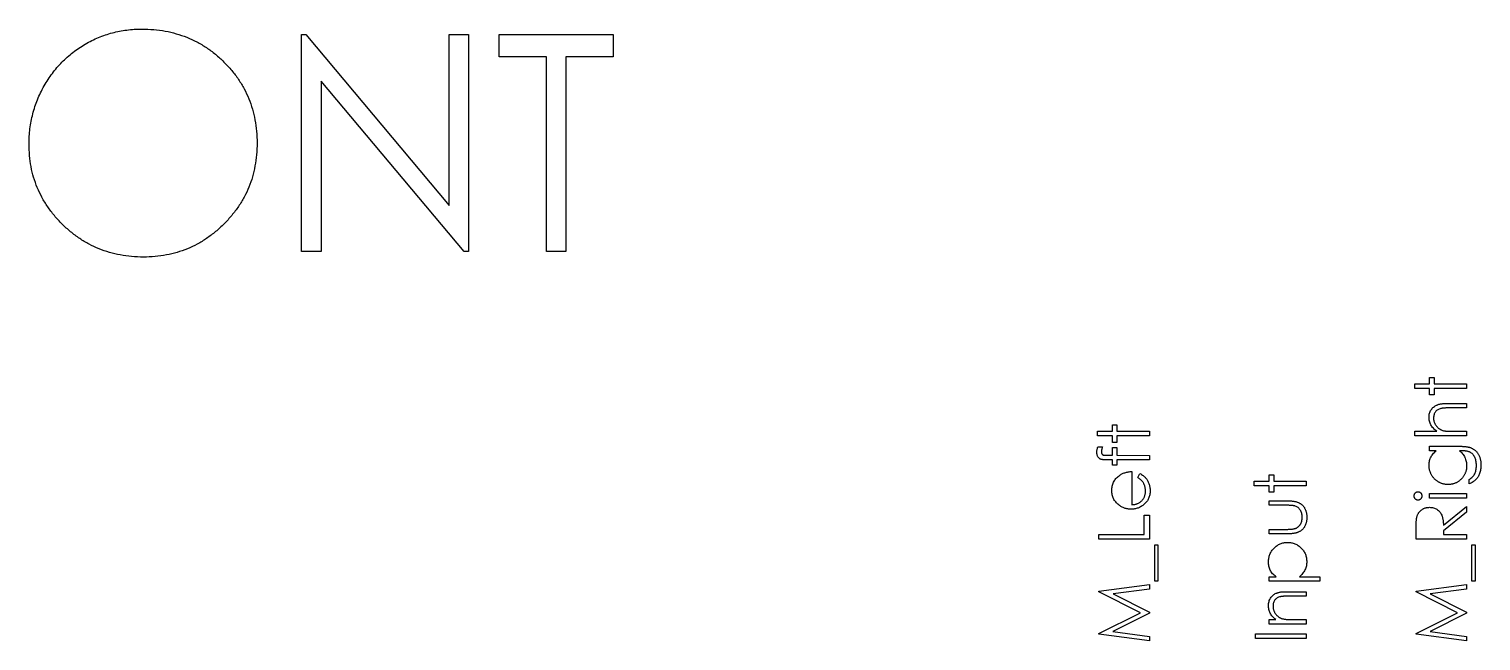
# Model space of a CAD drawing. Header units: millimetres. Extents: x -216 to 166, y 2 to 391.
# Drawn here: x -31.9 to 68.5, y 348.7 to 391 of the extents above; entities that cross this region are included whole.
import ezdxf

# ---------------------------------------------------------------- set-up
doc = ezdxf.new("R2010")
doc.units = ezdxf.units.MM

msp = doc.modelspace()

# ---------------------------------------------------------------- linework, layer by layer
at = {"color": 7, "linetype": 'Continuous', "lineweight": 25}
for p, q in [((-13.08, 375.61), (-13.08, 390.61)), ((-13.08, 390.61), (-12.79, 390.61)), ((-12.79, 390.61), (-2.88, 378.8)), ((-2.88, 378.8), (-2.88, 390.61)), ((-2.88, 390.61), (-1.54, 390.61)), ((-1.54, 390.61), (-1.54, 375.61)), ((0.58, 389.07), (0.58, 390.61)), ((0.58, 390.61), (8.46, 390.61)), ((8.46, 390.61), (8.46, 389.07)), ((3.85, 389.07), (0.58, 389.07)), ((3.85, 375.61), (3.85, 389.07)), ((8.46, 389.07), (5.19, 389.07)), ((5.19, 389.07), (5.19, 375.61)), ((-1.84, 375.61), (-11.73, 387.39)), ((-11.73, 387.39), (-11.73, 375.61)), ((-11.73, 375.61), (-13.08, 375.61)), ((-1.54, 375.61), (-1.84, 375.61)), ((5.19, 375.61), (3.85, 375.61)), ((63.89, 366.14), (63.89, 366.45)), ((63.89, 366.45), (64.92, 366.45)), ((64.92, 366.45), (64.92, 366.9)), ((64.92, 366.9), (65.24, 366.9)), ((65.24, 366.9), (65.24, 366.45)), ((65.24, 366.45), (67.48, 366.45)), ((67.48, 366.45), (67.48, 366.14)), ((64.92, 366.14), (63.89, 366.14)), ((64.92, 365.69), (64.92, 366.14)), ((65.24, 365.69), (64.92, 365.69)), ((67.48, 366.14), (65.24, 366.14)), ((65.24, 366.14), (65.24, 365.69)), ((66.18, 365.1), (67.48, 365.1)), ((67.48, 364.79), (66.28, 364.79)), ((67.48, 365.1), (67.48, 364.79)), ((42.99, 363.18), (42.99, 363.62)), ((42.99, 363.62), (43.3, 363.62)), ((43.3, 363.62), (43.3, 363.18)), ((41.96, 362.86), (41.96, 363.18)), ((41.96, 363.18), (42.99, 363.18)), ((42.99, 362.86), (41.96, 362.86)), ((42.99, 362.41), (42.99, 362.86)), ((43.3, 363.18), (45.55, 363.18)), ((45.55, 362.86), (43.3, 362.86)), ((43.3, 362.86), (43.3, 362.41)), ((45.55, 363.18), (45.55, 362.86)), ((63.89, 362.86), (63.89, 363.18)), ((63.89, 363.18), (65.41, 363.18)), ((67.48, 362.86), (63.89, 362.86)), ((66.56, 363.18), (67.48, 363.18)), ((67.48, 363.18), (67.48, 362.86)), ((41.98, 362.1), (42.3, 362.1)), ((42.63, 361.52), (42.99, 361.52)), ((43.3, 362.41), (42.99, 362.41)), ((42.99, 361.52), (42.99, 362.05)), ((42.99, 362.05), (43.3, 362.05)), ((43.3, 362.05), (43.3, 361.52)), ((43.3, 361.52), (45.55, 361.51)), ((45.55, 361.51), (45.55, 361.2)), ((64.92, 361.83), (64.92, 362.14)), ((64.92, 362.14), (66.95, 362.14)), ((65.37, 361.83), (64.92, 361.83)), ((67.12, 361.83), (66.99, 361.83)), ((42.99, 361.2), (42.58, 361.2)), ((42.99, 360.84), (42.99, 361.2)), ((43.3, 360.84), (42.99, 360.84)), ((45.55, 361.2), (43.3, 361.2)), ((43.3, 361.2), (43.3, 360.84)), ((44.34, 360.39), (44.34, 358.1)), ((44.74, 359.98), (44.89, 360.26)), ((52.79, 359.41), (52.79, 359.72)), ((52.79, 359.72), (53.82, 359.72)), ((53.82, 359.41), (52.79, 359.41)), ((53.82, 359.72), (53.82, 360.17)), ((53.82, 360.17), (54.14, 360.17)), ((53.82, 358.96), (53.82, 359.41)), ((54.14, 360.17), (54.14, 359.72)), ((54.14, 359.72), (56.38, 359.72)), ((56.38, 359.41), (54.14, 359.41)), ((54.14, 359.41), (54.14, 358.96)), ((56.38, 359.72), (56.38, 359.41)), ((67.66, 359.54), (67.66, 359.85)), ((54.14, 358.96), (53.82, 358.96)), ((64.92, 358.55), (64.92, 358.87)), ((64.92, 358.87), (67.48, 358.87)), ((67.48, 358.55), (64.92, 358.55)), ((67.48, 358.87), (67.48, 358.55)), ((53.82, 358.06), (53.82, 358.37)), ((53.82, 358.37), (55.07, 358.37)), ((55.01, 358.06), (53.82, 358.06)), ((65.87, 356.68), (67.48, 357.97)), ((67.48, 357.58), (65.87, 356.3)), ((67.48, 357.97), (67.48, 357.58)), ((45.19, 356.04), (45.19, 357.39)), ((45.19, 357.39), (45.55, 357.39)), ((45.55, 357.39), (45.55, 355.73)), ((53.82, 356.09), (53.82, 356.4)), ((53.82, 356.4), (55.01, 356.4)), ((63.98, 355.73), (63.98, 356.43)), ((42.05, 355.73), (42.05, 356.04)), ((42.05, 356.04), (45.19, 356.04)), ((45.55, 355.73), (42.05, 355.73)), ((55.05, 356.09), (53.82, 356.09)), ((67.48, 355.73), (63.98, 355.73)), ((65.87, 356.3), (65.87, 356.04)), ((65.87, 356.04), (67.48, 356.04)), ((67.48, 356.04), (67.48, 355.73)), ((45.91, 352.81), (45.91, 355.32)), ((45.91, 355.32), (46.13, 355.32)), ((46.13, 355.32), (46.13, 352.81)), ((67.84, 352.81), (67.84, 355.32)), ((67.84, 355.32), (68.07, 355.32)), ((68.07, 355.32), (68.07, 352.81)), ((42.05, 352.12), (45.55, 352.59)), ((45.55, 352.59), (45.55, 352.27)), ((46.13, 352.81), (45.91, 352.81)), ((53.82, 352.81), (53.82, 353.12)), ((53.82, 353.12), (54.3, 353.12)), ((57.32, 352.81), (53.82, 352.81)), ((55.92, 353.12), (57.32, 353.12)), ((57.32, 353.12), (57.32, 352.81)), ((63.98, 352.12), (67.48, 352.59)), ((67.48, 352.59), (67.48, 352.27)), ((68.07, 352.81), (67.84, 352.81)), ((42.05, 352.08), (42.05, 352.12)), ((44.92, 350.63), (42.05, 352.08)), ((45.55, 352.27), (43.03, 351.93)), ((43.03, 351.93), (45.55, 350.67)), ((55.07, 352.09), (56.38, 352.09)), ((56.38, 351.78), (55.18, 351.78)), ((56.38, 352.09), (56.38, 351.78)), ((63.98, 352.08), (63.98, 352.12)), ((66.85, 350.63), (63.98, 352.08)), ((67.48, 352.27), (64.96, 351.93)), ((64.96, 351.93), (67.48, 350.67)), ((42.05, 349.19), (44.92, 350.63)), ((45.55, 350.6), (43.02, 349.33)), ((45.55, 350.67), (45.55, 350.6)), ((63.98, 349.19), (66.85, 350.63)), ((67.48, 350.6), (64.96, 349.33)), ((67.48, 350.67), (67.48, 350.6)), ((53.82, 349.85), (53.82, 350.16)), ((53.82, 350.16), (54.28, 350.16)), ((56.38, 349.85), (53.82, 349.85)), ((55.46, 350.16), (56.38, 350.16)), ((56.38, 350.16), (56.38, 349.85)), ((42.05, 349.14), (42.05, 349.19)), ((45.55, 348.68), (42.05, 349.14)), ((43.02, 349.33), (45.55, 349)), ((45.55, 349), (45.55, 348.68)), ((52.88, 348.86), (52.88, 349.18)), ((52.88, 349.18), (56.38, 349.18)), ((56.38, 348.86), (52.88, 348.86)), ((56.38, 349.18), (56.38, 348.86)), ((63.98, 349.14), (63.98, 349.19)), ((67.48, 348.68), (63.98, 349.14)), ((64.96, 349.33), (67.48, 349)), ((67.48, 349), (67.48, 348.68))]:
    msp.add_line(p, q, dxfattribs=at)
for points, knots in [([(-31.92, 383.04), (-31.92, 383.22), (-31.92, 383.58), (-31.86, 384.1), (-31.78, 384.62), (-31.67, 385.13), (-31.52, 385.63), (-31.34, 386.11), (-31.13, 386.59), (-30.88, 387.06), (-30.61, 387.51), (-30.31, 387.93), (-30, 388.33), (-29.65, 388.7), (-29.28, 389.05), (-28.89, 389.38), (-28.48, 389.68), (-28.04, 389.95), (-27.58, 390.2), (-27.12, 390.41), (-26.64, 390.59), (-26.16, 390.74), (-25.67, 390.85), (-25.16, 390.93), (-24.65, 390.99), (-24.31, 390.99), (-24.13, 390.99)], [0, 0, 0, 0, 0.043209, 0.085873, 0.12812, 0.170152, 0.211918, 0.253753, 0.296006, 0.338443, 0.381015, 0.42282, 0.464089, 0.505126, 0.545975, 0.586985, 0.628339, 0.670084, 0.711992, 0.753039, 0.794049, 0.834886, 0.875498, 0.916547, 0.958004, 1, 1, 1, 1]), ([(-24.13, 390.99), (-23.86, 390.99), (-23.31, 390.97), (-22.51, 390.87), (-21.74, 390.68), (-21.01, 390.44), (-20.31, 390.11), (-19.65, 389.72), (-19.02, 389.26), (-18.44, 388.72), (-17.9, 388.14), (-17.43, 387.52), (-17.04, 386.87), (-16.71, 386.18), (-16.46, 385.46), (-16.29, 384.71), (-16.17, 383.92), (-16.16, 383.39), (-16.15, 383.11)], [0, 0, 0, 0, 0.06657, 0.130749, 0.193413, 0.254989, 0.316114, 0.377262, 0.439401, 0.502971, 0.566525, 0.628231, 0.689091, 0.749345, 0.81017, 0.87161, 0.934869, 1, 1, 1, 1]), ([(-24.01, 375.22), (-24.29, 375.23), (-24.82, 375.24), (-25.61, 375.36), (-26.36, 375.53), (-27.09, 375.78), (-27.78, 376.11), (-28.43, 376.5), (-29.06, 376.97), (-29.64, 377.5), (-30.18, 378.08), (-30.64, 378.7), (-31.04, 379.35), (-31.36, 380.03), (-31.62, 380.74), (-31.79, 381.48), (-31.9, 382.25), (-31.92, 382.78), (-31.92, 383.04)], [0, 0, 0, 0, 0.0658189, 0.1297465, 0.192072, 0.2534594, 0.3145696, 0.3762799, 0.4390257, 0.503267, 0.5674928, 0.6297048, 0.6909996, 0.7514517, 0.8120044, 0.8731497, 0.9356355, 1, 1, 1, 1]), ([(-16.15, 383.11), (-16.16, 382.84), (-16.17, 382.31), (-16.29, 381.53), (-16.46, 380.78), (-16.71, 380.06), (-17.03, 379.37), (-17.43, 378.72), (-17.9, 378.1), (-18.43, 377.51), (-19.01, 376.98), (-19.63, 376.51), (-20.28, 376.11), (-20.97, 375.79), (-21.69, 375.53), (-22.43, 375.36), (-23.21, 375.24), (-23.74, 375.23), (-24.01, 375.22)], [0, 0, 0, 0, 0.0652265, 0.128569, 0.1903204, 0.251378, 0.3123875, 0.3737887, 0.4364312, 0.5005668, 0.5646868, 0.6271355, 0.6884554, 0.7492457, 0.8101552, 0.8716709, 0.9347735, 1, 1, 1, 1]), ([(64.88, 364.15), (64.88, 364.2), (64.88, 364.29), (64.91, 364.42), (64.96, 364.55), (65.02, 364.67), (65.1, 364.77), (65.19, 364.86), (65.3, 364.94), (65.39, 364.99), (65.48, 365.02), (65.55, 365.05), (65.64, 365.06), (65.73, 365.08), (65.83, 365.09), (65.94, 365.1), (66.05, 365.1), (66.13, 365.1), (66.18, 365.1)], [0, 0, 0, 0, 0.0772357, 0.1512447, 0.2234202, 0.2954704, 0.3668997, 0.4370497, 0.5066507, 0.5778247, 0.6158762, 0.6580163, 0.7037485, 0.7540573, 0.8089617, 0.8679009, 0.9316955, 1, 1, 1, 1]), ([(65.7, 364.75), (65.66, 364.74), (65.58, 364.72), (65.48, 364.67), (65.39, 364.61), (65.32, 364.53), (65.26, 364.44), (65.22, 364.33), (65.2, 364.22), (65.19, 364.14), (65.19, 364.09)], [0, 0, 0, 0, 0.136267, 0.26128, 0.379595, 0.494345, 0.60984, 0.729869, 0.859203, 1, 1, 1, 1]), ([(66.28, 364.79), (66.24, 364.79), (66.18, 364.79), (66.08, 364.79), (66, 364.79), (65.92, 364.78), (65.85, 364.78), (65.79, 364.77), (65.74, 364.76), (65.71, 364.76), (65.7, 364.75)], [0, 0, 0, 0, 0.178867, 0.342142, 0.489872, 0.622114, 0.740055, 0.841468, 0.928901, 1, 1, 1, 1]), ([(65.41, 363.18), (65.36, 363.21), (65.28, 363.27), (65.18, 363.39), (65.08, 363.5), (65.01, 363.62), (64.95, 363.74), (64.91, 363.87), (64.88, 364.01), (64.88, 364.1), (64.88, 364.15)], [0, 0, 0, 0, 0.140704, 0.273958, 0.400629, 0.522804, 0.641767, 0.760002, 0.878421, 1, 1, 1, 1]), ([(65.19, 364.09), (65.19, 364.07), (65.19, 364.02), (65.2, 363.94), (65.22, 363.87), (65.24, 363.8), (65.27, 363.73), (65.3, 363.67), (65.34, 363.6), (65.39, 363.54), (65.44, 363.49), (65.49, 363.43), (65.55, 363.38), (65.61, 363.34), (65.67, 363.3), (65.73, 363.27), (65.8, 363.24), (65.85, 363.23), (65.87, 363.22)], [0, 0, 0, 0, 0.064023, 0.1267, 0.189094, 0.250549, 0.312483, 0.374212, 0.437823, 0.502633, 0.567724, 0.630558, 0.692757, 0.754256, 0.815111, 0.876045, 0.937979, 1, 1, 1, 1]), ([(65.87, 363.22), (65.89, 363.22), (65.92, 363.21), (65.99, 363.2), (66.06, 363.19), (66.14, 363.19), (66.23, 363.18), (66.33, 363.18), (66.44, 363.18), (66.52, 363.18), (66.56, 363.18)], [0, 0, 0, 0, 0.075999, 0.165611, 0.269045, 0.387448, 0.518827, 0.665394, 0.825083, 1, 1, 1, 1]), ([(41.91, 361.72), (41.91, 361.74), (41.91, 361.8), (41.93, 361.89), (41.95, 361.99), (41.97, 362.06), (41.98, 362.1)], [0, 0, 0, 0, 0.21621, 0.454159, 0.714962, 1, 1, 1, 1]), ([(42.58, 361.2), (42.56, 361.2), (42.51, 361.2), (42.45, 361.2), (42.39, 361.21), (42.34, 361.21), (42.29, 361.22), (42.25, 361.23), (42.21, 361.24), (42.17, 361.25), (42.12, 361.28), (42.07, 361.32), (42.02, 361.37), (41.98, 361.42), (41.95, 361.49), (41.93, 361.56), (41.92, 361.63), (41.91, 361.69), (41.91, 361.72)], [0, 0, 0, 0, 0.069765, 0.133837, 0.193637, 0.247882, 0.297313, 0.342168, 0.381592, 0.417537, 0.483156, 0.54889, 0.616025, 0.68667, 0.759681, 0.835414, 0.914987, 1, 1, 1, 1]), ([(42.3, 362.1), (42.29, 362.07), (42.27, 362.01), (42.25, 361.93), (42.23, 361.85), (42.23, 361.8), (42.23, 361.78)], [0, 0, 0, 0, 0.291371, 0.553028, 0.789011, 1, 1, 1, 1]), ([(42.23, 361.78), (42.23, 361.76), (42.23, 361.73), (42.23, 361.69), (42.25, 361.65), (42.26, 361.62), (42.29, 361.59), (42.31, 361.56), (42.33, 361.54), (42.35, 361.53), (42.38, 361.53), (42.4, 361.53), (42.42, 361.52), (42.45, 361.52), (42.49, 361.52), (42.53, 361.52), (42.58, 361.52), (42.62, 361.52), (42.63, 361.52)], [0, 0, 0, 0, 0.082, 0.158724, 0.229424, 0.29772, 0.360776, 0.416988, 0.468546, 0.516675, 0.544534, 0.58151, 0.628334, 0.684652, 0.749506, 0.822818, 0.907151, 1, 1, 1, 1]), ([(64.88, 360.82), (64.88, 360.86), (64.88, 360.96), (64.9, 361.09), (64.94, 361.23), (64.99, 361.35), (65.05, 361.48), (65.14, 361.6), (65.25, 361.72), (65.33, 361.79), (65.37, 361.83)], [0, 0, 0, 0, 0.120911, 0.238762, 0.354755, 0.470359, 0.589144, 0.716329, 0.852445, 1, 1, 1, 1]), ([(66.95, 362.14), (67, 362.14), (67.08, 362.14), (67.2, 362.14), (67.31, 362.13), (67.42, 362.12), (67.51, 362.11), (67.59, 362.09), (67.67, 362.07), (67.72, 362.06), (67.74, 362.05)], [0, 0, 0, 0, 0.163445, 0.315489, 0.456291, 0.585864, 0.705429, 0.813371, 0.911718, 1, 1, 1, 1]), ([(66.99, 361.83), (67.03, 361.8), (67.1, 361.73), (67.2, 361.63), (67.29, 361.51), (67.36, 361.38), (67.41, 361.24), (67.45, 361.1), (67.48, 360.95), (67.48, 360.86), (67.48, 360.81)], [0, 0, 0, 0, 0.126584, 0.250941, 0.374443, 0.499573, 0.624733, 0.748994, 0.873157, 1, 1, 1, 1]), ([(68.15, 360.82), (68.15, 360.87), (68.15, 360.98), (68.13, 361.13), (68.09, 361.27), (68.04, 361.39), (67.97, 361.5), (67.9, 361.6), (67.82, 361.67), (67.75, 361.72), (67.68, 361.75), (67.62, 361.77), (67.56, 361.79), (67.48, 361.8), (67.41, 361.82), (67.32, 361.82), (67.22, 361.83), (67.16, 361.83), (67.12, 361.83)], [0, 0, 0, 0, 0.09818, 0.189281, 0.274487, 0.355219, 0.431123, 0.501038, 0.566565, 0.629684, 0.662677, 0.698735, 0.738584, 0.782147, 0.830394, 0.882567, 0.939223, 1, 1, 1, 1]), ([(67.74, 362.05), (67.77, 362.04), (67.82, 362.02), (67.9, 361.98), (67.98, 361.93), (68.05, 361.88), (68.11, 361.82), (68.18, 361.75), (68.23, 361.68), (68.28, 361.61), (68.33, 361.53), (68.36, 361.44), (68.4, 361.35), (68.42, 361.26), (68.44, 361.16), (68.46, 361.06), (68.47, 360.95), (68.47, 360.88), (68.47, 360.85)], [0, 0, 0, 0, 0.061377, 0.120918, 0.179441, 0.23763, 0.295967, 0.354252, 0.413289, 0.473845, 0.53511, 0.596983, 0.659861, 0.724251, 0.789992, 0.857734, 0.927822, 1, 1, 1, 1]), ([(66.19, 359.5), (66.17, 359.5), (66.11, 359.5), (66.02, 359.51), (65.94, 359.52), (65.85, 359.54), (65.77, 359.56), (65.69, 359.59), (65.61, 359.63), (65.54, 359.67), (65.46, 359.72), (65.39, 359.77), (65.33, 359.82), (65.26, 359.88), (65.21, 359.94), (65.15, 360.01), (65.1, 360.08), (65.06, 360.16), (65.01, 360.24), (64.98, 360.32), (64.95, 360.4), (64.92, 360.48), (64.9, 360.56), (64.89, 360.65), (64.88, 360.73), (64.88, 360.79), (64.88, 360.82)], [0, 0, 0, 0, 0.042034, 0.083905, 0.125069, 0.166158, 0.20721, 0.248491, 0.289878, 0.33217, 0.374476, 0.416225, 0.45761, 0.499073, 0.540553, 0.582249, 0.62455, 0.667433, 0.710323, 0.752467, 0.794065, 0.835216, 0.876228, 0.917446, 0.958643, 1, 1, 1, 1]), ([(67.48, 360.81), (67.48, 360.78), (67.48, 360.72), (67.47, 360.63), (67.46, 360.55), (67.44, 360.46), (67.41, 360.38), (67.39, 360.3), (67.35, 360.22), (67.31, 360.14), (67.26, 360.07), (67.21, 360), (67.16, 359.93), (67.1, 359.87), (67.04, 359.81), (66.98, 359.76), (66.91, 359.71), (66.84, 359.66), (66.77, 359.62), (66.69, 359.59), (66.61, 359.56), (66.53, 359.54), (66.45, 359.52), (66.37, 359.51), (66.28, 359.5), (66.22, 359.5), (66.19, 359.5)], [0, 0, 0, 0, 0.042863, 0.085187, 0.127219, 0.169041, 0.210896, 0.252856, 0.295658, 0.338581, 0.38149, 0.423606, 0.465089, 0.506333, 0.547059, 0.587693, 0.628691, 0.669961, 0.711048, 0.752006, 0.792681, 0.833453, 0.874196, 0.915497, 0.95748, 1, 1, 1, 1]), ([(68.47, 360.85), (68.47, 360.79), (68.47, 360.69), (68.45, 360.54), (68.42, 360.4), (68.38, 360.26), (68.33, 360.14), (68.27, 360.03), (68.2, 359.93), (68.12, 359.84), (68.03, 359.76), (67.93, 359.68), (67.8, 359.61), (67.71, 359.56), (67.66, 359.54)], [0, 0, 0, 0, 0.096488, 0.188417, 0.276865, 0.362159, 0.443456, 0.520182, 0.592724, 0.662929, 0.735428, 0.814887, 0.903064, 1, 1, 1, 1]), ([(67.66, 359.85), (67.7, 359.88), (67.78, 359.93), (67.88, 360.02), (67.97, 360.12), (68.04, 360.24), (68.09, 360.36), (68.13, 360.5), (68.15, 360.65), (68.15, 360.76), (68.15, 360.82)], [0, 0, 0, 0, 0.124736, 0.243843, 0.35972, 0.474789, 0.593462, 0.719307, 0.853832, 1, 1, 1, 1]), ([(42.94, 359.08), (42.95, 359.14), (42.95, 359.24), (42.97, 359.39), (43.01, 359.53), (43.07, 359.67), (43.14, 359.79), (43.23, 359.91), (43.33, 360.02), (43.41, 360.08), (43.45, 360.11)], [0, 0, 0, 0, 0.132049, 0.259049, 0.381904, 0.502516, 0.622728, 0.744726, 0.870101, 1, 1, 1, 1]), ([(43.45, 360.11), (43.48, 360.14), (43.54, 360.18), (43.64, 360.24), (43.74, 360.28), (43.85, 360.32), (43.96, 360.35), (44.08, 360.38), (44.21, 360.39), (44.29, 360.39), (44.34, 360.39)], [0, 0, 0, 0, 0.118522, 0.236255, 0.356174, 0.47725, 0.60154, 0.729618, 0.862158, 1, 1, 1, 1]), ([(45.28, 359.04), (45.28, 359.07), (45.28, 359.13), (45.26, 359.22), (45.25, 359.32), (45.22, 359.4), (45.19, 359.49), (45.15, 359.57), (45.11, 359.64), (45.06, 359.71), (45, 359.78), (44.93, 359.84), (44.84, 359.91), (44.77, 359.96), (44.74, 359.98)], [0, 0, 0, 0, 0.082597, 0.163889, 0.245674, 0.327919, 0.408809, 0.485689, 0.559113, 0.630217, 0.705259, 0.79157, 0.88979, 1, 1, 1, 1]), ([(44.89, 360.26), (44.92, 360.24), (45, 360.19), (45.11, 360.12), (45.2, 360.04), (45.28, 359.96), (45.36, 359.87), (45.42, 359.77), (45.47, 359.67), (45.51, 359.56), (45.55, 359.45), (45.57, 359.33), (45.59, 359.21), (45.59, 359.12), (45.59, 359.08)], [0, 0, 0, 0, 0.093384, 0.181689, 0.265546, 0.346039, 0.424597, 0.501912, 0.580013, 0.658291, 0.738533, 0.821867, 0.908787, 1, 1, 1, 1]), ([(43.42, 358.09), (43.38, 358.12), (43.31, 358.18), (43.21, 358.29), (43.13, 358.4), (43.06, 358.52), (43.01, 358.65), (42.97, 358.79), (42.95, 358.93), (42.95, 359.03), (42.94, 359.08)], [0, 0, 0, 0, 0.128851, 0.253207, 0.374634, 0.495346, 0.616346, 0.739634, 0.866826, 1, 1, 1, 1]), ([(45.59, 359.08), (45.59, 359.03), (45.59, 358.93), (45.57, 358.79), (45.54, 358.66), (45.49, 358.54), (45.44, 358.42), (45.37, 358.32), (45.28, 358.22), (45.19, 358.13), (45.09, 358.05), (44.98, 357.98), (44.87, 357.92), (44.76, 357.87), (44.64, 357.84), (44.52, 357.81), (44.4, 357.79), (44.32, 357.79), (44.27, 357.79)], [0, 0, 0, 0, 0.0715779, 0.1396278, 0.2047946, 0.2681322, 0.3298104, 0.3912974, 0.4534289, 0.5165464, 0.5796254, 0.6411124, 0.7012869, 0.760489, 0.8199336, 0.8789208, 0.9389834, 1, 1, 1, 1]), ([(44.34, 358.1), (44.37, 358.11), (44.44, 358.11), (44.53, 358.12), (44.62, 358.15), (44.71, 358.18), (44.79, 358.21), (44.87, 358.26), (44.95, 358.32), (45.01, 358.38), (45.08, 358.45), (45.13, 358.52), (45.18, 358.6), (45.21, 358.68), (45.24, 358.76), (45.26, 358.85), (45.28, 358.94), (45.28, 359.01), (45.28, 359.04)], [0, 0, 0, 0, 0.068385, 0.134476, 0.198391, 0.260753, 0.321829, 0.383037, 0.444653, 0.507398, 0.569825, 0.630778, 0.690929, 0.750945, 0.811049, 0.872331, 0.935004, 1, 1, 1, 1]), ([(63.85, 358.71), (63.85, 358.73), (63.85, 358.77), (63.86, 358.82), (63.89, 358.87), (63.93, 358.92), (63.97, 358.95), (64.01, 358.98), (64.06, 359), (64.1, 359), (64.12, 359)], [0, 0, 0, 0, 0.1318993, 0.2582841, 0.3843411, 0.5119796, 0.638632, 0.7592298, 0.8774122, 1, 1, 1, 1]), ([(64.12, 358.42), (64.1, 358.42), (64.06, 358.42), (64.01, 358.44), (63.97, 358.47), (63.92, 358.5), (63.89, 358.55), (63.87, 358.6), (63.85, 358.65), (63.85, 358.69), (63.85, 358.71)], [0, 0, 0, 0, 0.12329, 0.242149, 0.363437, 0.489745, 0.618115, 0.744894, 0.868932, 1, 1, 1, 1]), ([(64.12, 359), (64.14, 359), (64.17, 359), (64.22, 358.98), (64.27, 358.95), (64.31, 358.92), (64.34, 358.87), (64.37, 358.82), (64.38, 358.77), (64.38, 358.73), (64.39, 358.71)], [0, 0, 0, 0, 0.120162, 0.237546, 0.357497, 0.484917, 0.613329, 0.74015, 0.867301, 1, 1, 1, 1]), ([(64.39, 358.71), (64.38, 358.69), (64.38, 358.65), (64.37, 358.6), (64.34, 358.55), (64.31, 358.5), (64.27, 358.47), (64.22, 358.44), (64.17, 358.42), (64.14, 358.42), (64.12, 358.42)], [0, 0, 0, 0, 0.131867, 0.256661, 0.384213, 0.513365, 0.640443, 0.761085, 0.879146, 1, 1, 1, 1]), ([(44.27, 357.79), (44.24, 357.79), (44.16, 357.79), (44.04, 357.81), (43.93, 357.83), (43.82, 357.86), (43.72, 357.9), (43.61, 357.95), (43.51, 358.02), (43.45, 358.06), (43.42, 358.09)], [0, 0, 0, 0, 0.128045, 0.253768, 0.377428, 0.500551, 0.623296, 0.746578, 0.872348, 1, 1, 1, 1]), ([(55.63, 358.01), (55.62, 358.01), (55.59, 358.02), (55.54, 358.03), (55.47, 358.04), (55.4, 358.05), (55.32, 358.05), (55.22, 358.06), (55.12, 358.06), (55.05, 358.06), (55.01, 358.06)], [0, 0, 0, 0, 0.069693, 0.154074, 0.254591, 0.371465, 0.504755, 0.653494, 0.818953, 1, 1, 1, 1]), ([(55.07, 358.37), (55.11, 358.37), (55.19, 358.37), (55.31, 358.37), (55.42, 358.36), (55.53, 358.34), (55.62, 358.33), (55.71, 358.3), (55.79, 358.28), (55.86, 358.25), (55.92, 358.21), (55.99, 358.18), (56.04, 358.14), (56.1, 358.09), (56.15, 358.04), (56.19, 357.99), (56.24, 357.93), (56.28, 357.87), (56.31, 357.8), (56.34, 357.73), (56.37, 357.66), (56.39, 357.58), (56.41, 357.5), (56.42, 357.41), (56.42, 357.32), (56.43, 357.26), (56.43, 357.23)], [0, 0, 0, 0, 0.062217, 0.120709, 0.175567, 0.226556, 0.273743, 0.317339, 0.357879, 0.395473, 0.431138, 0.466151, 0.501072, 0.535484, 0.569994, 0.604816, 0.639941, 0.675791, 0.712081, 0.749315, 0.787578, 0.826765, 0.867814, 0.91015, 0.953934, 1, 1, 1, 1]), ([(56.11, 357.23), (56.11, 357.28), (56.11, 357.37), (56.08, 357.5), (56.04, 357.62), (55.98, 357.73), (55.91, 357.82), (55.83, 357.9), (55.74, 357.97), (55.67, 357.99), (55.63, 358.01)], [0, 0, 0, 0, 0.1446324, 0.279837, 0.4083713, 0.5330429, 0.6535963, 0.7700157, 0.8843395, 1, 1, 1, 1]), ([(64.03, 357.22), (64.04, 357.25), (64.05, 357.3), (64.07, 357.37), (64.11, 357.44), (64.14, 357.5), (64.18, 357.57), (64.23, 357.62), (64.28, 357.68), (64.34, 357.73), (64.4, 357.78), (64.46, 357.82), (64.53, 357.85), (64.6, 357.88), (64.67, 357.9), (64.75, 357.91), (64.83, 357.92), (64.89, 357.92), (64.92, 357.93)], [0, 0, 0, 0, 0.064211, 0.127053, 0.188728, 0.24911, 0.309425, 0.369794, 0.430612, 0.491884, 0.554051, 0.61518, 0.676283, 0.73845, 0.800776, 0.865196, 0.931647, 1, 1, 1, 1]), ([(64.92, 357.93), (64.96, 357.92), (65.06, 357.92), (65.19, 357.89), (65.31, 357.85), (65.42, 357.79), (65.53, 357.71), (65.62, 357.62), (65.69, 357.51), (65.75, 357.41), (65.78, 357.32), (65.8, 357.25), (65.82, 357.17), (65.84, 357.09), (65.85, 356.99), (65.86, 356.9), (65.87, 356.79), (65.87, 356.72), (65.87, 356.68)], [0, 0, 0, 0, 0.0787802, 0.1537206, 0.2267135, 0.2991912, 0.37119, 0.4430064, 0.5166892, 0.5932172, 0.6338729, 0.6769891, 0.7228995, 0.7719586, 0.8242113, 0.8793787, 0.9379481, 1, 1, 1, 1]), ([(55.01, 356.4), (55.04, 356.4), (55.11, 356.4), (55.21, 356.4), (55.29, 356.41), (55.37, 356.41), (55.44, 356.42), (55.51, 356.43), (55.56, 356.44), (55.59, 356.45), (55.61, 356.45)], [0, 0, 0, 0, 0.173617, 0.33212, 0.477936, 0.609932, 0.727032, 0.831671, 0.921715, 1, 1, 1, 1]), ([(56.43, 357.23), (56.43, 357.2), (56.42, 357.14), (56.42, 357.05), (56.41, 356.96), (56.39, 356.88), (56.37, 356.8), (56.34, 356.73), (56.31, 356.66), (56.28, 356.59), (56.24, 356.53), (56.19, 356.47), (56.15, 356.42), (56.1, 356.37), (56.04, 356.32), (55.98, 356.28), (55.92, 356.24), (55.85, 356.21), (55.78, 356.18), (55.7, 356.15), (55.61, 356.13), (55.52, 356.12), (55.41, 356.1), (55.3, 356.09), (55.17, 356.09), (55.09, 356.09), (55.05, 356.09)], [0, 0, 0, 0, 0.045157, 0.088737, 0.130549, 0.17109, 0.210119, 0.247908, 0.284992, 0.321132, 0.356538, 0.391704, 0.426128, 0.460451, 0.494916, 0.529482, 0.564528, 0.600052, 0.637495, 0.678178, 0.722552, 0.770157, 0.82186, 0.877053, 0.936517, 1, 1, 1, 1]), ([(55.61, 356.45), (55.63, 356.46), (55.66, 356.47), (55.72, 356.49), (55.77, 356.52), (55.82, 356.56), (55.86, 356.59), (55.9, 356.64), (55.94, 356.68), (55.99, 356.75), (56.04, 356.84), (56.08, 356.96), (56.11, 357.1), (56.11, 357.19), (56.11, 357.23)], [0, 0, 0, 0, 0.060487, 0.119716, 0.178086, 0.235971, 0.29461, 0.353536, 0.413161, 0.474545, 0.599234, 0.727029, 0.859695, 1, 1, 1, 1]), ([(63.98, 356.43), (63.98, 356.47), (63.98, 356.56), (63.98, 356.69), (63.99, 356.81), (63.99, 356.91), (64, 357.01), (64.01, 357.09), (64.02, 357.16), (64.03, 357.2), (64.03, 357.22)], [0, 0, 0, 0, 0.176258, 0.338434, 0.484822, 0.617158, 0.734698, 0.837385, 0.926372, 1, 1, 1, 1]), ([(53.78, 354.16), (53.78, 354.2), (53.78, 354.29), (53.8, 354.42), (53.83, 354.55), (53.87, 354.67), (53.93, 354.79), (53.99, 354.9), (54.07, 355.01), (54.16, 355.11), (54.26, 355.2), (54.37, 355.28), (54.47, 355.35), (54.59, 355.41), (54.71, 355.45), (54.83, 355.48), (54.96, 355.5), (55.05, 355.5), (55.09, 355.5)], [0, 0, 0, 0, 0.065081, 0.128636, 0.190653, 0.252125, 0.313446, 0.375227, 0.438498, 0.503285, 0.56801, 0.630879, 0.692154, 0.752552, 0.813191, 0.873985, 0.936258, 1, 1, 1, 1]), ([(55.09, 355.5), (55.14, 355.5), (55.23, 355.5), (55.36, 355.48), (55.49, 355.45), (55.61, 355.41), (55.73, 355.35), (55.84, 355.28), (55.94, 355.2), (56.04, 355.11), (56.13, 355.01), (56.21, 354.91), (56.28, 354.8), (56.33, 354.68), (56.37, 354.56), (56.4, 354.43), (56.42, 354.3), (56.42, 354.21), (56.43, 354.17)], [0, 0, 0, 0, 0.064921, 0.128034, 0.189574, 0.25058, 0.311733, 0.37325, 0.435763, 0.500346, 0.564949, 0.627528, 0.689157, 0.749865, 0.81076, 0.8723, 0.935413, 1, 1, 1, 1]), ([(54.3, 353.12), (54.25, 353.16), (54.17, 353.22), (54.06, 353.33), (53.97, 353.45), (53.9, 353.58), (53.85, 353.71), (53.81, 353.85), (53.78, 354), (53.78, 354.11), (53.78, 354.16)], [0, 0, 0, 0, 0.134924, 0.26303, 0.385707, 0.505717, 0.625137, 0.74612, 0.870524, 1, 1, 1, 1]), ([(56.43, 354.17), (56.42, 354.12), (56.42, 354.02), (56.4, 353.87), (56.36, 353.73), (56.3, 353.59), (56.23, 353.47), (56.14, 353.34), (56.04, 353.23), (55.96, 353.16), (55.92, 353.12)], [0, 0, 0, 0, 0.126833, 0.250437, 0.371271, 0.492148, 0.613426, 0.738014, 0.866141, 1, 1, 1, 1]), ([(53.78, 351.14), (53.78, 351.18), (53.78, 351.28), (53.81, 351.41), (53.86, 351.54), (53.92, 351.65), (54, 351.76), (54.09, 351.85), (54.19, 351.93), (54.29, 351.98), (54.38, 352.01), (54.45, 352.03), (54.54, 352.05), (54.63, 352.07), (54.73, 352.08), (54.84, 352.09), (54.95, 352.09), (55.03, 352.09), (55.07, 352.09)], [0, 0, 0, 0, 0.07724, 0.151254, 0.223434, 0.295488, 0.366922, 0.437076, 0.506681, 0.578197, 0.616607, 0.658384, 0.704491, 0.754803, 0.809332, 0.868275, 0.932073, 1, 1, 1, 1]), ([(54.6, 351.74), (54.56, 351.73), (54.48, 351.71), (54.38, 351.66), (54.29, 351.6), (54.22, 351.52), (54.16, 351.43), (54.12, 351.32), (54.1, 351.21), (54.09, 351.12), (54.09, 351.08)], [0, 0, 0, 0, 0.135529, 0.2601576, 0.3784326, 0.4931422, 0.6092537, 0.7299622, 0.8592515, 1, 1, 1, 1]), ([(55.18, 351.78), (55.14, 351.78), (55.08, 351.78), (54.98, 351.78), (54.89, 351.77), (54.82, 351.77), (54.75, 351.76), (54.69, 351.76), (54.64, 351.75), (54.61, 351.74), (54.6, 351.74)], [0, 0, 0, 0, 0.17885, 0.34211, 0.489827, 0.622057, 0.740079, 0.841482, 0.928908, 1, 1, 1, 1]), ([(54.28, 350.16), (54.24, 350.2), (54.16, 350.26), (54.06, 350.37), (53.97, 350.48), (53.9, 350.6), (53.84, 350.73), (53.81, 350.86), (53.78, 351), (53.78, 351.09), (53.78, 351.14)], [0, 0, 0, 0, 0.140984, 0.273154, 0.398955, 0.519903, 0.63809, 0.756575, 0.876853, 1, 1, 1, 1]), ([(54.09, 351.08), (54.09, 351.06), (54.09, 351.01), (54.1, 350.93), (54.12, 350.86), (54.14, 350.79), (54.17, 350.72), (54.2, 350.65), (54.24, 350.59), (54.29, 350.53), (54.34, 350.47), (54.39, 350.42), (54.45, 350.37), (54.5, 350.33), (54.57, 350.29), (54.63, 350.26), (54.7, 350.23), (54.75, 350.22), (54.77, 350.21)], [0, 0, 0, 0, 0.063989, 0.126633, 0.188994, 0.250417, 0.312317, 0.374543, 0.43812, 0.502896, 0.567953, 0.630753, 0.69292, 0.754386, 0.815209, 0.876111, 0.938012, 1, 1, 1, 1]), ([(54.77, 350.21), (54.79, 350.21), (54.82, 350.2), (54.89, 350.19), (54.96, 350.18), (55.04, 350.17), (55.13, 350.17), (55.23, 350.16), (55.34, 350.16), (55.42, 350.16), (55.46, 350.16)], [0, 0, 0, 0, 0.076995, 0.167615, 0.271052, 0.38946, 0.520843, 0.666399, 0.826094, 1, 1, 1, 1])]:
    msp.add_open_spline(points, degree=3, knots=knots, dxfattribs=at)

doc.saveas('drawing.dxf')
